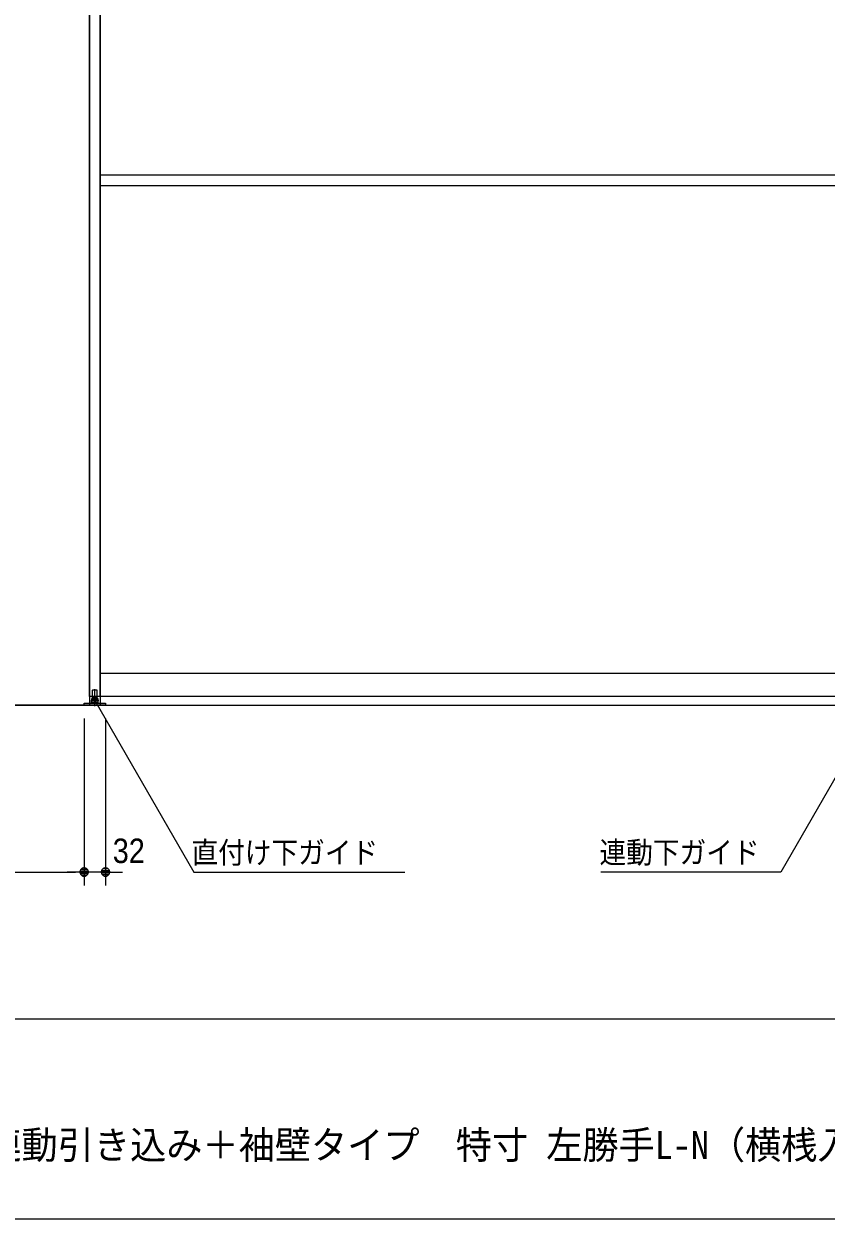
# Model space of a CAD drawing. Units: millimetres, scale not verified. Extents: x -6062 to 6062, y -3045 to 3045.
# Drawn here: x -3702 to -2500, y -2770 to -979 of the extents above; entities that cross this region are included whole.
import ezdxf
from ezdxf.enums import TextEntityAlignment as Align

# ---------------------------------------------------------------- set-up
doc = ezdxf.new("R2010")
doc.units = ezdxf.units.MM
doc.header["$LTSCALE"] = 20
for name, color, linetype, lineweight in [('0-0_2寸法-3', 7, 'Continuous', 9), ('0-1_3一般', 7, 'Continuous', 9), ('0-2_1図面枠', 7, 'Continuous', 9), ('0-3_2寸法-1', 7, 'Continuous', 9), ('0-4_0', 7, 'Continuous', 9), ('0-5_2寸法-2', 7, 'Continuous', 9)]:
    doc.layers.add(name, color=color, linetype=linetype, lineweight=lineweight)
doc.styles.add('ＭＳ ゴシック', font='')
doc.styles.add('ＭＳ Ｐゴシック', font='')
doc.styles.get('ＭＳ ゴシック').set_extended_font_data('MS Gothic')
doc.styles.get('ＭＳ Ｐゴシック').set_extended_font_data('MS PGothic')

# ---------------------------------------------------------------- blocks, each defined once
blk = doc.blocks.new('_Dot')
at = {"layer": '0-4_0'}
for p, q in [((-10, 0), (-20, 0)), ((9.78, 2), (-9.78, 2)), ((7.99, 6), (-7.99, 6)), ((9.16, -3.98), (-9.16, -3.98)), ((6, -7.98), (-6, -7.98))]:
    blk.add_line(p, q, dxfattribs=at)
for points in [[(10, 0), (9.92, 1.25), (9.69, 2.49), (9.3, 3.68), (8.76, 4.82), (8.09, 5.88), (7.29, 6.85), (6.37, 7.71), (5.36, 8.44), (4.26, 9.05), (3.09, 9.51), (1.87, 9.82), (0.63, 9.98), (-0.63, 9.98), (-1.87, 9.82), (-3.09, 9.51), (-4.26, 9.05), (-5.36, 8.44), (-6.37, 7.71), (-7.29, 6.85), (-8.09, 5.88), (-8.76, 4.82), (-9.3, 3.68), (-9.69, 2.49), (-9.92, 1.25), (-10, 0), (0, 0)], [(-10, 0), (-9.92, -1.25), (-9.69, -2.49), (-9.3, -3.68), (-8.76, -4.82), (-8.09, -5.88), (-7.29, -6.85), (-6.37, -7.71), (-5.36, -8.44), (-4.26, -9.05), (-3.09, -9.51), (-1.87, -9.82), (-0.63, -9.98), (0.63, -9.98), (1.87, -9.82), (3.09, -9.51), (4.26, -9.05), (5.36, -8.44), (6.37, -7.71), (7.29, -6.85), (8.09, -5.88), (8.76, -4.82), (9.3, -3.68), (9.69, -2.49), (9.92, -1.25), (10, 0), (0, 0)]]:
    blk.add_lwpolyline(points, close=True, dxfattribs=at)
blk = doc.blocks.new('グループ-87')
at = {"layer": '0-1_3一般'}
blk.add_line((-61696.5, -40000), (13223.5, -40000), dxfattribs=at)
blk = doc.blocks.new('グループ-88')
at = {"layer": '0-1_3一般'}
for p, q in [((-36320, -39740), (-36320, 6100)), ((-36320, 6100), (-36320, -40000)), ((-36000, -39740), (-36000, 6100)), ((-36000, 6100), (-36000, -40000)), ((-12640, -24120), (-36000, -24120)), ((-12640, -24440), (-36000, -24440)), ((-36000, -39040), (-12640, -39040)), ((-12320, -39740), (-36320, -39740)), ((-36235, -39560), (-36235, -39800)), ((-36095, -39550), (-36225, -39550)), ((-36160, -40027.8), (-36160, -39520)), ((-36085, -39800), (-36085, -39560)), ((-36480, -39942), (-36060, -39942)), ((-36260, -39862), (-36200, -39862)), ((-36260, -39922), (-36260, -39862)), ((-36060, -39922), (-36260, -39922)), ((-36235, -39800), (-36085, -39800)), ((-36234, -39800), (-36234, -39862)), ((-36086, -39800), (-36234, -39800)), ((-36200, -39862), (-36120, -39862)), ((-36120, -39862), (-36060, -39862)), ((-36086, -39800), (-36086, -39862)), ((-36060, -39922), (-36060, -39862)), ((-36060, -39942), (-36060, -39922))]:
    blk.add_line(p, q, dxfattribs=at)
for points in [[(-35998, -40000), (-60000, -40000), (-60000, 6840)], [(-35840, -40000), (-36480, -40000), (-36480, -39942)], [(-36060, -39922), (-36260, -39922), (-36260, -39942)], [(-36060, -39942), (-35840, -39942), (-35840, -40000)]]:
    blk.add_lwpolyline(points, dxfattribs=at)
for centre, start, end in [((-36225, -39560), 90, 180), ((-36095, -39560), 0, 90)]:
    blk.add_arc(centre, 10, start, end, dxfattribs=at)
blk = doc.blocks.new('グループ-89')
at = {"layer": '0-1_3一般'}
for name in ['グループ-87', 'グループ-88']:
    blk.add_blockref(name, (0, 0), dxfattribs=at)
blk = doc.blocks.new('グループ-94')
at = {"layer": '0-2_1図面枠'}
blk.add_line((-80000, -49400), (80000, -49400), dxfattribs=at)
blk.add_lwpolyline([(-80000, 55400), (80000, 55400), (80000, -55400), (-80000, -55400)], close=True, dxfattribs=at)
blk = doc.blocks.new('図面枠')
at = {"layer": '0-2_1図面枠'}
blk.add_blockref('グループ-94', (0, 0), dxfattribs=at)

msp = doc.modelspace()

# ---------------------------------------------------------------- linework, layer by layer
at = {"layer": '0-0_2寸法-3'}
for p, q in [((-3590.6, -1992.11), (-3600.4, -1992.11)), ((-3591.5, -1996.11), (-3599.5, -1996.11)), ((-3595.31, -1988.11), (-3595.69, -1988.11)), ((-3595.31, -1988.11), (-3595.69, -1988.11))]:
    msp.add_line(p, q, dxfattribs=at)
for points in [[(-3595.5, -1993.1), (-3447.18, -2250), (-3131.17, -2250)], [(-2419.5, -1993.1), (-2567.82, -2250), (-2837.15, -2250)]]:
    msp.add_lwpolyline(points, dxfattribs=at)
msp.add_circle((-3595.5, -1993.1), 5.01, dxfattribs=at)
msp.add_circle((-3595.5, -1993.1), 5.01, dxfattribs=at)
at = {"layer": '0-3_2寸法-1'}
for p, q in [((-3611.5, -2020), (-3611.5, -2270)), ((-4774.79, -2250), (-3624.21, -2250))]:
    msp.add_line(p, q, dxfattribs=at)
at = {"layer": '0-5_2寸法-2'}
for p, q in [((-3611.5, -2020), (-3611.5, -2270)), ((-3579.5, -2020), (-3579.5, -2270)), ((-3624.21, -2250), (-3636.92, -2250)), ((-3579.5, -2250), (-3611.5, -2250)), ((-3566.79, -2250), (-3554.08, -2250))]:
    msp.add_line(p, q, dxfattribs=at)

# ---------------------------------------------------------------- block references
at = {"layer": '0-1_3一般', "xscale": 0.05, "yscale": 0.05}
msp.add_blockref('グループ-89', (-1787.5, 0), dxfattribs=at)
at = {"layer": '0-2_1図面枠', "xscale": 0.05, "yscale": 0.05}
msp.add_blockref('図面枠', (-1787.5, 0), dxfattribs=at)
at = {"layer": '0-3_2寸法-1', "xscale": 0.6356201, "yscale": 0.6356201}
msp.add_blockref('_Dot', (-3611.5, -2250), dxfattribs=at)
at = {"layer": '0-5_2寸法-2', "xscale": 0.6356201, "yscale": 0.6356201}
msp.add_blockref('_Dot', (-3611.5, -2250), dxfattribs=at)
at = {"layer": '0-5_2寸法-2', "xscale": 0.6356201, "yscale": 0.6356201, "rotation": 180}
msp.add_blockref('_Dot', (-3579.5, -2250), dxfattribs=at)

# ---------------------------------------------------------------- texts
at = {"layer": '0-0_2寸法-3', "style": 'ＭＳ ゴシック', "width": 0.9}
for s, p in [('直付け下ガイド', (-3450.63, -2246.83)), ('連動下ガイド', (-2839.24, -2246.66))]:
    msp.add_text(s, height=32.55, dxfattribs=at).set_placement(p, align=Align.BOTTOM_LEFT)
at = {"layer": '0-2_1図面枠', "style": 'ＭＳ ゴシック', "width": 0.95}
msp.add_text('2枚連動引き込み＋袖壁タイプ\u3000特寸 左勝手L-N（横桟入り）', height=41.84, dxfattribs=at).set_placement((-3840.72, -2692.37), align=Align.BOTTOM_LEFT)
at = {"layer": '0-5_2寸法-2', "style": 'ＭＳ Ｐゴシック', "width": 0.9}
msp.add_text('32', height=36.66, dxfattribs=at).set_placement((-3568.59, -2247.52), align=Align.BOTTOM_LEFT)

doc.saveas('drawing.dxf')
